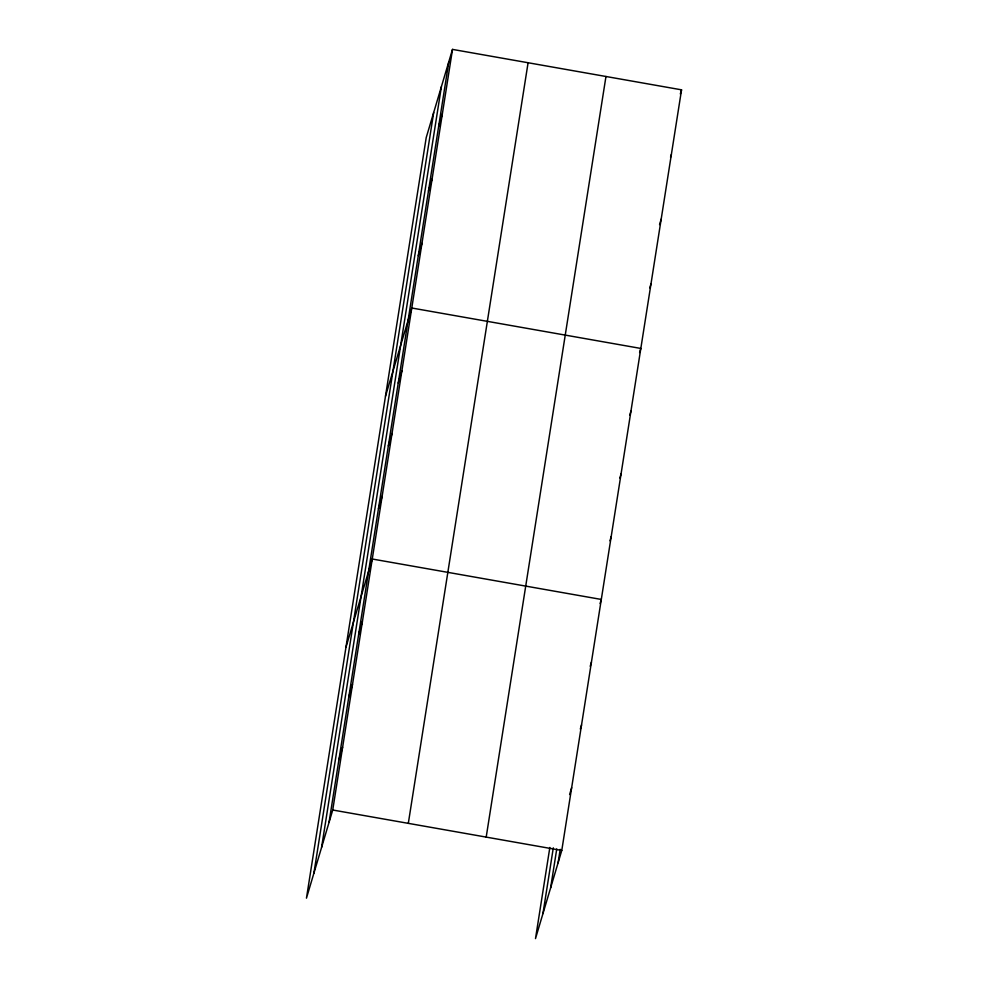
<?xml version="1.0" encoding="UTF-8"?>
<svg xmlns="http://www.w3.org/2000/svg" width="988" height="988" viewBox="0 0 988 988"><rect width="100%" height="100%" fill="white"/><g stroke="black" fill="none" stroke-linecap="round" stroke-linejoin="round"><path stroke-width="1.48" d="M313.912 873.145L433.683 112.533M321.594 847.371L441.377 86.759M329.053 822.349L448.824 61.738M452.504 49.4L426.223 137.554L306.453 898.166L332.734 810.012L452.504 49.4L681.547 89.834L561.777 850.446L535.496 938.6L549.847 847.457M408.316 823.35L528.086 62.738M486.195 837.108L605.965 76.496M542.955 913.579L553.305 847.84M550.637 887.804L556.75 848.951M558.096 862.783L560.208 849.334M438.647 126.39L442.328 114.052M428.471 191.042L432.151 178.704M418.282 255.694L421.962 243.357M385.505 396.163L411.786 308.009L640.817 348.443L639.594 352.555M398.226 383.097L401.906 370.759M388.346 445.847L392.026 433.51M378.466 508.598L382.146 496.26M345.985 647.165L372.254 559.01L601.297 599.444L600.074 603.557M358.706 634.098L362.374 621.761M348.826 696.849L352.494 684.511M338.933 759.599L342.614 747.261M680.324 93.946L681.547 89.834M670.543 157.228L671.358 154.486M659.552 224.622L661.182 219.138M649.783 287.903L651.006 283.791M629.714 415.306L630.937 411.193M619.834 478.056L621.057 473.944M609.954 540.807L611.177 536.694M590.194 666.307L591.417 662.195M580.314 729.058L581.537 724.945M569.607 794.55L571.657 787.695M332.734 810.012L561.777 850.446"/></g></svg>
